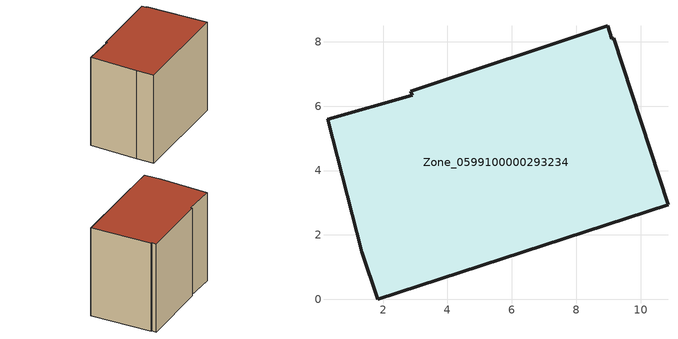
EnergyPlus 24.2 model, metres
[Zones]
Zone_0599100000293234
 floor ground (C_G): 1.34,1.47 0.27,5.6 2.91,6.34 2.87,6.47 8.98,8.5 9.1,8.09 9.16,8.11 10.85,2.94 1.83,0 z0.37
 wall outside (C_F): 10.85,2.94 9.16,8.11 9.1,8.09 8.98,8.5 2.87,6.47 2.91,6.34 0.27,5.6 1.34,1.47 1.83,0 10.85,2.94 z0.37:8.5
 roof outside (C_R): 1.34,1.47 1.83,0 10.85,2.94 9.16,8.11 9.1,8.09 8.98,8.5 2.87,6.47 2.91,6.34 0.27,5.6 z8.5
[BUILDING]
Pand.0599100000293234: North Axis=0; Terrain=City; Loads Convergence Tolerance Value=0.04; Temperature Convergence Tolerance Value=0.4; Solar Distribution=FullExterior; Maximum Number of Warmup Days=25; Minimum Number of Warmup Days=1
[Site:Location]
Rotterdam.The.Hague.AP_ZH_NLD Design_Conditions: Latitude=51.96; Longitude=4.45; Time Zone=1; Elevation=-4.5
[SITE:GROUNDTEMPERATURE:BUILDINGSURFACE]
18, 18, 18, 18, 18, 18, 18, 18, 18, 18, 18, 18
[MATERIAL] Thermal Absorptance=0.9; Solar Absorptance=0.7; Visible Absorptance=0.7
Name | Roughness | Thickness | Conductivity | Density | Specific Heat
G.TC.1965-1974 | MediumSmooth | 0.15 | 0.882353 | 540 | 1210
F.TC.1965-1974 | Rough | 0.3 | 0.697674 | 1920 | 840
R.TC.1965-1974 | MediumRough | 0.2 | 0.232558 | 1500 | 1000
[CONSTRUCTION]
C_G: G.TC.1965-1974
C_F: F.TC.1965-1974
C_R: R.TC.1965-1974
[ZONE]
Zone_0599100000293234: Type=1; Multiplier=1; Ceiling Height=Autocalculate; Volume=Autocalculate; Floor Area=autocalculate; Part of Total Floor Area=Yes
[ZONEINFILTRATION:DESIGNFLOWRATE]
Infil_Zone_0599100000293234: Zone or ZoneList or Space or SpaceList=Zone_0599100000293234; Schedule=AlwaysOn; Design Flow Rate Calculation Method=Flow/Area; Flow Rate per Floor Area=0.003; Constant Term Coefficient=1; Temperature Term Coefficient=0; Velocity Term Coefficient=0; Velocity Squared Term Coefficient=0
[HVACTEMPLATE:ZONE:IDEALLOADSAIRSYSTEM]
Zone_0599100000293234: Maximum Heating Supply Air Temperature=50; Minimum Cooling Supply Air Temperature=13; Maximum Heating Supply Air Humidity Ratio=0.0156; Minimum Cooling Supply Air Humidity Ratio=0.0077; Heating Limit=NoLimit; Cooling Limit=NoLimit; Dehumidification Control Type=ConstantSensibleHeatRatio; Cooling Sensible Heat Ratio=0.7; Dehumidification Setpoint=60; Humidification Control Type=None; Humidification Setpoint=30; Outdoor Air Method=None; Outdoor Air Flow Rate per Person=0.00944; Outdoor Air Flow Rate per Zone Floor Area=0; Outdoor Air Flow Rate per Zone=0; Demand Controlled Ventilation Type=None; Outdoor Air Economizer Type=NoEconomizer; Heat Recovery Type=None; Sensible Heat Recovery Effectiveness=0.7; Latent Heat Recovery Effectiveness=0.65
[ZONECONTROL:THERMOSTAT]
ThermostatControl_Zone_0599100000293234: Zone or ZoneList=Zone_0599100000293234; Control Type Schedule=DualSetpointControlType; Control 1=Thermostat_Zone_0599100000293234; Temperature Difference Between Cutout And Setpoint=0
[THERMOSTATSETPOINT:DUALSETPOINT]
Thermostat_Zone_0599100000293234: Heating Setpoint Temperature Schedule=HeatingSetpoint_Zone_0599100000293234; Cooling Setpoint Temperature Schedule=CoolingSetpoint_Zone_0599100000293234
[SCHEDULE:COMPACT]
HeatingSetpoint_Zone_0599100000293234: Through: 12/31, For: AllDays, Until: 24:00, 21
CoolingSetpoint_Zone_0599100000293234: Through: 12/31, For: AllDays, Until: 24:00, 24
DualSetpointControlType: Through: 12/31, For: AllDays, Until: 24:00, 4
AlwaysOn: Through: 12/31, For: AllDays, Until: 24:00, 1
